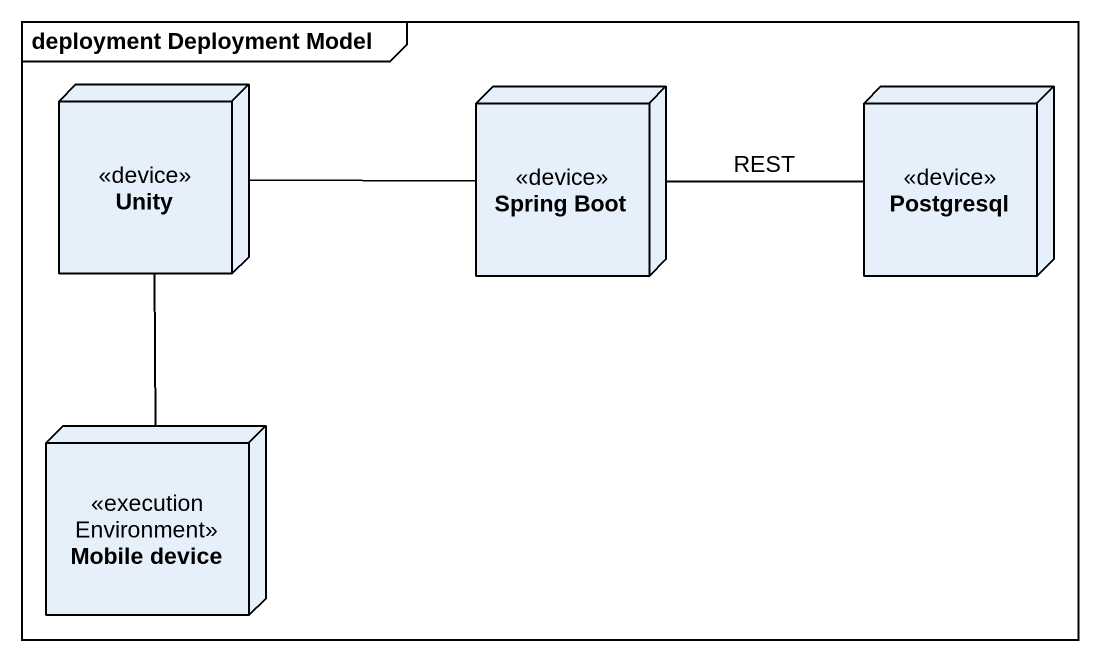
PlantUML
@startuml
mainframe deployment Deployment Model
node Unity <<device>>
node "Spring Boot" as Spring_Boot <<device>>
node Postgresql <<device>>
node "Mobile device" as Mobile_device <<executionEnvironment>>
Unity -right- Spring_Boot
Unity -- Mobile_device
Spring_Boot -right- Postgresql : REST
@enduml
